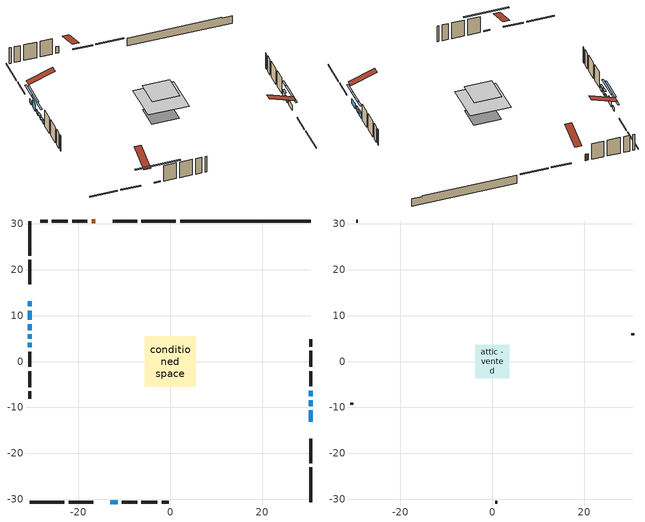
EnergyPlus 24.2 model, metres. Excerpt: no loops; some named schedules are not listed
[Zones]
conditioned space
 floor adiabatic (AdiabaticFloorConstruction): -5.53,-5.53 -5.53,5.53 5.53,5.53 5.53,-5.53 z3.2
 floor foundation (Slab1 construction): -3.71,-3.4 -3.71,3.4 3.71,3.4 3.71,-3.4 z-1.68
 wall outside (RimJoist1 construction): 1.24,30.61 -6.29,30.61 / -30.61,-30.61 -23.09,-30.61 / -30.61,30.61 -30.61,23.09 / 30.61,-30.61 30.61,-23.09 z0.76:1.06
 wall outside (RimJoist2 construction): -7.22,30.61 -12.55,30.61 / -22.16,-30.61 -16.83,-30.61 / -30.61,22.16 -30.61,16.83 / 30.61,-22.16 30.61,-16.83 z0.76:1.06
 wall outside (AdiabaticWallConstruction 1): -16.3,30.61 -17.16,30.61 z0.76:2.79
 wall outside (AdiabaticWallConstruction): 30.61,-13.08 30.61,-10.64 / 30.61,-9.71 30.61,-8.49 / 30.61,-7.56 30.61,-6.34 z0.76:2.28; -30.61,13.08 -30.61,12.01 z0.76:1.85; -30.61,11.08 -30.61,9.08 z0.76:2.89; -30.61,8.15 -30.61,6.83 / -30.61,5.9 -30.61,4.98 z0.76:1.98; -30.61,4.06 -30.61,3.09 z0.76:1.83; -13.08,-30.61 -11.45,-30.61 z0.76:1.07
 wall outside (Wall1 construction): -18.09,30.61 -21.4,30.61 / -10.52,-30.61 -7.2,-30.61 / -30.61,2.16 -30.61,-1.16 / 30.61,-5.41 30.61,-2.1 z0.76:5.64
 wall outside (Wall2 construction): -22.33,30.61 -25.82,30.61 / -6.28,-30.61 -2.79,-30.61 / -30.61,-2.09 -30.61,-5.57 / 30.61,-1.17 30.61,2.32 z0.76:5.64
 wall outside (Wall3 construction): -26.75,30.61 -28.33,30.61 / -1.86,-30.61 -0.28,-30.61 / -30.61,-6.5 -30.61,-8.08 / 30.61,3.24 30.61,4.83 z0.76:5.64
 wall foundation (FoundationWall1 construction): 2.17,30.61,-1.68 2.17,30.61,0.76 27.77,30.61,0.76 27.77,30.61,0.59 30.61,30.61,0.59 30.61,30.61,-1.68
 window (WindowConstruction): 30.61,-13.08 30.61,-10.64 z0.76:2.28
 window (WindowConstruction 1): 30.61,-9.71 30.61,-8.49 z0.76:2.28
 window (WindowConstruction 2): -30.61,13.08 -30.61,12.01 z0.76:1.85
 window (WindowConstruction 3): -30.61,11.08 -30.61,9.08 z0.76:2.89
 window (WindowConstruction 4): -30.61,8.15 -30.61,6.83 z0.76:1.98
 window (WindowConstruction 5): 30.61,-7.56 30.61,-6.34 z0.76:2.28
 window (WindowConstruction 6): -30.61,5.9 -30.61,4.98 z0.76:1.98
 window (WindowConstruction 7): -30.61,4.06 -30.61,3.09 z0.76:1.83
 window (WindowConstruction 8): -13.08,-30.61 -11.45,-30.61 z0.76:1.06
 door (Door): -16.3,30.61 -17.16,30.61 z0.76:2.79
 ceiling adiabatic (AdiabaticFloorConstruction): 5.53,-5.53 5.53,5.53 -5.53,5.53 -5.53,-5.53 z3.2
attic - vented
 floor to conditioned space (Floor1 construction Reversed): -3.68,-3.68 -3.68,3.68 3.68,3.68 3.68,-3.68 z5.64
 wall outside (Wall4 construction): -29.26,30.61 -29.69,30.61 / 0.65,-30.61 1.08,-30.61 / -30.61,-9.01 -30.61,-9.44 / 30.61,5.76 30.61,6.18 z0.76:5.64
 roof outside (Roof1 construction): -15.37,30.61,5.64 -15.37,23.45,8.03 -13.48,23.45,8.03 -13.48,30.61,5.64; -14.01,-30.61,5.64 -14.01,-23.45,8.03 -15.9,-23.45,8.03 -15.9,-30.61,5.64; -30.61,14.01,5.64 -23.45,14.01,8.03 -23.45,15.9,8.03 -30.61,15.9,5.64; 30.61,-14.01,5.64 23.45,-14.01,8.03 23.45,-15.9,8.03 30.61,-15.9,5.64
shading: 30.61,-8 30.61,-15.72 31.03,-15.72 31.03,-8 z4.92; 30.61,-5.85 30.61,-12.35 31.03,-12.35 31.03,-5.85 z4.92; -30.61,9.37 -30.61,15.72 -31.03,15.72 -31.03,9.37 z4.49; -30.61,6.44 -30.61,13.72 -31.03,13.72 -31.03,6.44 z5.53; -30.61,4.19 -30.61,10.79 -31.03,10.79 -31.03,4.19 z4.62; 30.61,-6.14 30.61,-7.76 31.03,-7.76 31.03,-6.14 z2.49; -30.61,4.78 -30.61,6.1 -31.03,6.1 -31.03,4.78 z2.18; -30.61,2.89 -30.61,4.26 -31.03,4.26 -31.03,2.89 z2.03; -6.07,-30.61 -18.46,-30.61 -18.46,-31.03 -6.07,-31.03 z6.44
[Building]
Building 1: Terrain=Suburbs
[Site:Location]
Windsor AP_ON: Latitude {deg}=42.28; Longitude {deg}=-82.96; Time Zone {hr}=-5; Elevation {m}=190; Keep Site Location Information=Yes
[Site:GroundTemperature:Shallow]
6.34957, 4.46684, 4.31606, 5.20952, 8.79623, 12.3662, 15.4612, 17.4219, 17.5884, 15.9938, 12.9777, 9.51722
[Site:WaterMainsTemperature]
Calculation Method=Schedule; Temperature Schedule=mains temperature schedule
[Material] Roughness=Rough; Thermal Absorptance=0.9
Name | Thickness {m} | Conductivity {W/m-K} | Density {kg/m3} | Specific Heat {J/kg-K} | Solar Absorptance | Visible Absorptance
asphalt or fiberglass shingles | 0.00635 | 0.162714 | 1121.4 | 1465.45 | 0.4 | 0.4
ceiling stud and cavity | 0.1397 | 0.0800577 | 65.682 | 1177.47 | 0.7 | 0.7
concrete 4.0 in. | 0.1016 | 1.803125 | 2242.8 | 837.4 | 0.7 | 0.7
concrete 8.0 in. | 0.2032 | 1.803125 | 2242.8 | 837.4 | 0.7 | 0.7
door material | 0.04445 | 0.053851 | 512.64 | 1214.23 | 0.7 | 0.7
exterior vertical ins | 0.00241454 | 0.029427 | 32.04 | 1214.23 | 0.7 | 0.7
floor covering | 0.0127 | 0.0433444 | 54.468 | 1339.84 | 0.6 | 0.6
floor rigid ins; wall rigid ins | 0.512978 | 0.029427 | 32.04 | 1214.23 | 0.7 | 0.7
floor stud and cavity | 0.1397 | 1.75129 | 37.0049 | 1207.88 | 0.7 | 0.7
furniture material conditioned space 1 | 0.1524 | 0.115458 | 640.8 | 1214.23 | 0.6 | 0.6
gypsum board | 0.0127 | 0.160291 | 801 | 837.4 | 0.6 | 0.6
gypsum board 1 | 0.0127 | 0.160291 | 801 | 837.4 | 0.7 | 0.7
osb sheathing 0.5 in. | 0.0127 | 0.115458 | 512.64 | 1214.23 | 0.7 | 0.7
osb sheathing 0.75 in. | 0.01905 | 0.115458 | 512.64 | 1214.23 | 0.7 | 0.7
osb sheathing 2.0 in. | 0.0508 | 0.115458 | 512.64 | 1214.23 | 0.7 | 0.7
rim joist rigid ins | 0.051816 | 0.029427 | 32.04 | 1214.23 | 0.7 | 0.7
rim joist stud and cavity | 0.0508 | 0.0451784 | 125.044 | 1163.47 | 0.6 | 0.6
rim joist stud and cavity 1 | 0.0508 | 0.308293 | 125.044 | 1163.47 | 0.6 | 0.6
slab rigid ins | 0.0107244 | 0.029427 | 32.04 | 1214.23 | 0.7 | 0.7
wall stud and cavity | 0.1397 | 0.0819611 | 139.0536 | 1170.24 | 0.7 | 0.7
wall stud and cavity 1 | 0.1397 | 0.0943382 | 139.0536 | 1170.24 | 0.7 | 0.7
wall stud and cavity 2 | 0.1397 | 0.106638 | 139.0536 | 1170.24 | 0.7 | 0.7
wall stud and cavity 3 | 0.0889 | 6.1454 | 50.32683 | 1063.81 | 0.6 | 0.6
wall stud and cavity 4 | 0.0889 | 0.380278 | 52.3479 | 1209.89 | 0.7 | 0.7
wall stud and cavity 5 | 0.0889 | 0.391764 | 83.0341 | 1211.67 | 0.7 | 0.7
wood siding | 0.0254 | 0.102417 | 544.68 | 1172.36 | 0.4 | 0.4
wood siding 1 | 0.00254 | 0.102417 | 544.68 | 1172.36 | 0.4 | 0.4
wood siding 2; wood siding 3; wood siding 4 | 0.0254 | 0.102417 | 544.68 | 1172.36 | 0.7 | 0.7
[WindowMaterial:SimpleGlazingSystem]
Name | U-Factor {W/m2-K} | Solar Heat Gain Coefficient
WindowMaterial | 2.88499 | 0.7
WindowMaterial 1 | 2.91111 | 0.68
WindowMaterial 2 | 2.93212 | 0.65
WindowMaterial 3 | 2.96732 | 0.6
WindowMaterial 4 | 2.91679 | 0.67
WindowMaterial 5 | 2.93609 | 0.65
WindowMaterial 6 | 2.9395 | 0.65
WindowMaterial 7 | 3.06442 | 0.51
[Construction]
AdiabaticFloorConstruction: floor stud and cavity, floor rigid ins, osb sheathing 0.75 in., floor covering
AdiabaticWallConstruction: wood siding 3, wall rigid ins, wall stud and cavity 4, gypsum board
AdiabaticWallConstruction 1: wood siding 4, wall rigid ins, wall stud and cavity 4, gypsum board
Door: door material
Floor1 construction Reversed: gypsum board, ceiling stud and cavity
FoundationWall1 construction: concrete 8.0 in., gypsum board 1
furniture construction conditioned space 1: furniture material conditioned space 1
PartitionWallConstruction: gypsum board, wall stud and cavity 5, gypsum board
RimJoist1 construction: wood siding 2, osb sheathing 2.0 in., rim joist stud and cavity
RimJoist2 construction: wood siding 2, rim joist rigid ins, osb sheathing 2.0 in., rim joist stud and cavity 1
Roof1 construction: asphalt or fiberglass shingles
Slab1 construction: slab rigid ins, concrete 4.0 in.
Wall1 construction: wood siding, osb sheathing 0.5 in., wall stud and cavity, gypsum board
Wall2 construction: wood siding, osb sheathing 0.5 in., wall stud and cavity 1, gypsum board
Wall3 construction: wood siding, osb sheathing 0.5 in., wall stud and cavity 2, gypsum board
Wall4 construction: wood siding 1, wall stud and cavity 3
WindowConstruction: WindowMaterial
WindowConstruction 1; WindowConstruction 5: WindowMaterial 1
WindowConstruction 2: WindowMaterial 2
WindowConstruction 3: WindowMaterial 3
WindowConstruction 4: WindowMaterial 4
WindowConstruction 6: WindowMaterial 5
WindowConstruction 7: WindowMaterial 6
WindowConstruction 8: WindowMaterial 7
[Zone] Multiplier=1; Part of Total Floor Area=Yes
Name | Volume {m3}
attic - vented | 21.0071
conditioned space | 470.1
[Space]
Name | Zone | Volume {m3}
attic - vented 1 | attic - vented | 21.0071
conditioned space 1 | conditioned space | 470.1
[ZoneInfiltration:EffectiveLeakageArea]
infil attic - vented 1: Zone or Space=attic - vented 1; Schedule=Always On Discrete; Effective Air Leakage Area {cm2}=2407.11; Stack Coefficient=0.000505275; Wind Coefficient=1.51874e-05
[ZoneMixing]
whole house fan mix: Zone or Space=attic - vented; Schedule=Always On Continuous; Design Flow Rate Calculation Method=Flow/Zone; Design Flow Rate {m3/s}=0; Source Zone or Space=conditioned space
[SurfaceProperty:ExposedFoundationPerimeter]
Slab1: Exposed Perimeter Calculation Method=TotalExposedPerimeter; Total Exposed Perimeter {m}=28.449
[InternalMass] Zone or ZoneList=conditioned space; Space or SpaceList=conditioned space 1
Name | Construction | Surface Area {m2}
furniture mass conditioned space 1 | furniture construction conditioned space 1 | 69.2001
partition wall mass | PartitionWallConstruction | 173
[Lights]
interior lighting: Zone or ZoneList or Space or SpaceList=conditioned space 1; Schedule=interior lighting schedule; Design Level Calculation Method=LightingLevel; Lighting Level {W}=343.2; Return Air Fraction=0; Fraction Radiant=0.6; Fraction Visible=0.2; Fraction Replaceable=1
[People]
occupants: Zone or ZoneList or Space or SpaceList=conditioned space 1; Number of People Schedule=occupants schedule; Number of People Calculation Method=People; Number of People=3; Fraction Radiant=0.314171; Sensible Heat Fraction=0.56303; Activity Level Schedule=occupants activity schedule; Carbon Dioxide Generation Rate {m3/s-W}=0; Enable ASHRAE 55 Comfort Warnings=No; Mean Radiant Temperature Calculation Type=EnclosureAveraged
[ElectricEquipment] Zone or ZoneList or Space or SpaceList=conditioned space 1; Design Level Calculation Method=EquipmentLevel
Name | Schedule | Design Level {W} | Fraction Latent | Fraction Radiant | Fraction Lost
clothes dryer | clothes dryer schedule | 140.772 | 0.015 | 0.081 | 0.85
clothes washer | clothes washer schedule | 32.1985 | 0.03 | 0.162 | 0.7
cooking range | cooking range schedule | 215.147 | 0.08 | 0.432 | 0.2
dishwasher | dishwasher schedule | 66.8632 | 0.3 | 0.18 | 0.4
fridge | fridge schedule | 72.9452 | 0 | 0.6 | 0
mech vent bath fan 0 | mech vent bath fan 0 schedule | 50.2 | 0 | 0 | 1
mech vent house fan | mech vent house fan schedule | 0 | 0 | 0 | 1
mech vent house fan cfis | mech vent house fan cfis schedule | 0 | 0 | 0 | 0
misc plug loads | misc plug loads schedule | 494.7 | 0.045 | 0.513 | 0.1
whole house fan | Always On Discrete | 0 | 0 | 0 | 1
[OtherEquipment] Zone or ZoneList or Space or SpaceList=conditioned space 1; Design Level Calculation Method=EquipmentLevel
Name | Fuel Type | Schedule | Design Level {W} | Fraction Latent | Fraction Radiant | Fraction Lost
clothes dryer 1 | Electricity | clothes dryer schedule | 0 | 0.015 | 0.081 | 0.85
cooking range 1 | Electricity | cooking range schedule | 0 | 0.08 | 0.432 | 0.2
general water use latent | None | general water use schedule | 62.594 | 1 | 0 | 0
general water use sensible | None | general water use schedule | -61.6891 | 0 | 0.6 | 0
mech vent house fan latent load | None | Always On Discrete | 0 | 1 | 0 | 0
mech vent house fan sensible load | None | Always On Discrete | 0 | 0 | 0 | 0
water heater energy adjustment1 | NaturalGas | Always On Discrete | 0.01 | 0 | 0 | 1
[ZoneInfiltration:DesignFlowRate] Zone or ZoneList or Space or SpaceList=conditioned space 1; Schedule=Always On Discrete; Design Flow Rate Calculation Method=Flow/Zone; Design Flow Rate {m3/s}=0
infil flow; natural vent flow; whole house fan flow
[AvailabilityManager:Scheduled]
furnace airloop Availability Manager: Schedule=Always On Discrete
[Foundation:Kiva]
Foundation Kiva 1: Initial Indoor Air Temperature {C}=18; Wall Height Above Grade {m}=0.759988; Wall Depth Below Slab {m}=0.2032; Custom Block Material Name 1=exterior vertical ins; Custom Block Depth 1 {m}=2.43998; Custom Block X Position 1 {m}=0.2159; Custom Block Z Position 1 {m}=0
[Foundation:Kiva:Settings]
Soil Conductivity {W/m-K}=0.849921; Soil Density {kg/m3}=1842.3; Soil Specific Heat {J/kg-K}=418.7; Ground Solar Absorptivity=0.9; Ground Thermal Absorptivity=0.9; Ground Surface Roughness {m}=0.03; Far-Field Width {m}=40; Deep-Ground Boundary Condition=ZeroFlux; Deep-Ground Depth {m}=40; Minimum Cell Dimension {m}=0.2; Maximum Cell Growth Coefficient=3; Simulation Timestep=Timestep
[Exterior:Lights]
exterior lighting: Schedule=exterior lighting schedule; Design Level {W}=75.6
[EnergyManagementSystem:GlobalVariable]
furnace_airloop_Fan_RTF
infil_program_Qfan
infil_program_Qinf
natural_vent_program_Qnv
natural_vent_program_Qwhf
[EnergyManagementSystem:Sensor]
Name | Output:Variable or Output:Meter Index Key | Output:Variable or Output:Meter
airflow_gain | infil flow | Infiltration Sensible Heat Gain Energy
airflow_gain_1 | natural vent flow | Infiltration Sensible Heat Gain Energy
airflow_gain_2 | whole house fan flow | Infiltration Sensible Heat Gain Energy
airflow_loss | infil flow | Infiltration Sensible Heat Loss Energy
airflow_loss_1 | natural vent flow | Infiltration Sensible Heat Loss Energy
airflow_loss_2 | whole house fan flow | Infiltration Sensible Heat Loss Energy
clg_load_cond |  | Cooling:EnergyTransfer:Zone:CONDITIONED SPACE
clg_sp_s; clg_sp_s_1 | cooling setpoint | Schedule Value
clothes_dryer_exhaust_0_sch_s | clothes dryer exhaust 0 schedule | Schedule Value
cool_season | cooling season schedule | Schedule Value
htg_load_cond |  | Heating:EnergyTransfer:Zone:CONDITIONED SPACE
htg_sp_s; htg_sp_s_1 | heating setpoint | Schedule Value
ig_ee_conv | clothes dryer | Electric Equipment Convective Heating Energy
ig_ee_conv_2 | cooking range | Electric Equipment Convective Heating Energy
ig_ee_conv_4 | fridge | Electric Equipment Convective Heating Energy
ig_ee_conv_5 | misc plug loads | Electric Equipment Convective Heating Energy
ig_ee_conv_6 | whole house fan | Electric Equipment Convective Heating Energy
ig_ee_rad | clothes dryer | Electric Equipment Radiant Heating Energy
ig_ee_rad_2 | cooking range | Electric Equipment Radiant Heating Energy
ig_ee_rad_4 | fridge | Electric Equipment Radiant Heating Energy
ig_ee_rad_5 | misc plug loads | Electric Equipment Radiant Heating Energy
ig_ee_rad_6 | whole house fan | Electric Equipment Radiant Heating Energy
ig_lgt_conv | interior lighting | Lights Convective Heating Energy
ig_lgt_rad | interior lighting | Lights Radiant Heating Energy
ig_lgt_vis | interior lighting | Lights Visible Radiation Heating Energy
ig_oe_conv | clothes dryer 1 | Other Equipment Convective Heating Energy
ig_oe_conv_1 | cooking range 1 | Other Equipment Convective Heating Energy
ig_oe_conv_2 | general water use latent | Other Equipment Convective Heating Energy
ig_oe_conv_3 | general water use sensible | Other Equipment Convective Heating Energy
ig_oe_conv_4 | water heater energy adjustment1 | Other Equipment Convective Heating Energy
ig_oe_rad | clothes dryer 1 | Other Equipment Radiant Heating Energy
ig_oe_rad_1 | cooking range 1 | Other Equipment Radiant Heating Energy
ig_oe_rad_2 | general water use latent | Other Equipment Radiant Heating Energy
ig_oe_rad_3 | general water use sensible | Other Equipment Radiant Heating Energy
ig_oe_rad_4 | water heater energy adjustment1 | Other Equipment Radiant Heating Energy
ig_ppl_conv | occupants | People Convective Heating Energy
ig_ppl_rad | occupants | People Radiant Heating Energy
im_conv | furniture mass conditioned space 1 | Surface Inside Face Convection Heat Gain Energy
im_conv_1 | partition wall mass | Surface Inside Face Convection Heat Gain Energy
im_ig | furniture mass conditioned space 1 | Surface Inside Face Internal Gains Radiation Heat Gain Energy
im_ig_1 | partition wall mass | Surface Inside Face Internal Gains Radiation Heat Gain Energy
im_lgt | furniture mass conditioned space 1 | Surface Inside Face Lights Radiation Heat Gain Energy
im_lgt_1 | partition wall mass | Surface Inside Face Lights Radiation Heat Gain Energy
im_sol | furniture mass conditioned space 1 | Surface Inside Face Solar Radiation Heat Gain Energy
im_sol_1 | partition wall mass | Surface Inside Face Solar Radiation Heat Gain Energy
im_surf | furniture mass conditioned space 1 | Surface Inside Face Net Surface Thermal Radiation Heat Gain Energy
im_surf_1 | partition wall mass | Surface Inside Face Net Surface Thermal Radiation Heat Gain Energy
mech_vent_bath_fan_0_sch_s | mech vent bath fan 0 schedule | Schedule Value
mv_conv | mech vent bath fan 0 | Electric Equipment Convective Heating Energy
mv_conv_1 | mech vent house fan | Electric Equipment Convective Heating Energy
mv_conv_2 | mech vent house fan cfis | Electric Equipment Convective Heating Energy
mv_conv_3 | mech vent house fan latent load | Other Equipment Convective Heating Energy
mv_conv_4 | mech vent house fan sensible load | Other Equipment Convective Heating Energy
mv_rad | mech vent bath fan 0 | Electric Equipment Radiant Heating Energy
mv_rad_1 | mech vent house fan | Electric Equipment Radiant Heating Energy
mv_rad_2 | mech vent house fan cfis | Electric Equipment Radiant Heating Energy
mv_rad_3 | mech vent house fan latent load | Other Equipment Radiant Heating Energy
mv_rad_4 | mech vent house fan sensible load | Other Equipment Radiant Heating Energy
natural_vent_s | natural vent schedule | Schedule Value
out_pb_s |  | Site Outdoor Air Barometric Pressure
out_wt_s |  | Site Outdoor Air Humidity Ratio
site_vw_s |  | Site Wind Speed
ss_back_out | Window1 | Surface Window Shortwave from Zone Back Out Window Heat Transfer Rate
ss_back_out_1 | Window2 | Surface Window Shortwave from Zone Back Out Window Heat Transfer Rate
ss_back_out_2 | Window3 | Surface Window Shortwave from Zone Back Out Window Heat Transfer Rate
ss_back_out_3 | Window4 | Surface Window Shortwave from Zone Back Out Window Heat Transfer Rate
ss_back_out_4 | Window5 | Surface Window Shortwave from Zone Back Out Window Heat Transfer Rate
ss_back_out_5 | Window6 | Surface Window Shortwave from Zone Back Out Window Heat Transfer Rate
ss_back_out_6 | Window7 | Surface Window Shortwave from Zone Back Out Window Heat Transfer Rate
ss_back_out_7 | Window8 | Surface Window Shortwave from Zone Back Out Window Heat Transfer Rate
ss_back_out_8 | Window9 | Surface Window Shortwave from Zone Back Out Window Heat Transfer Rate
ss_conv | Door1 | Surface Inside Face Convection Heat Gain Energy
ss_conv_1 | Window1 | Surface Inside Face Convection Heat Gain Energy
ss_conv_2 | Window2 | Surface Inside Face Convection Heat Gain Energy
ss_conv_3 | Window3 | Surface Inside Face Convection Heat Gain Energy
ss_conv_4 | Window4 | Surface Inside Face Convection Heat Gain Energy
ss_conv_5 | Window5 | Surface Inside Face Convection Heat Gain Energy
ss_conv_6 | Window6 | Surface Inside Face Convection Heat Gain Energy
ss_conv_7 | Window7 | Surface Inside Face Convection Heat Gain Energy
ss_conv_8 | Window8 | Surface Inside Face Convection Heat Gain Energy
ss_conv_9 | Window9 | Surface Inside Face Convection Heat Gain Energy
ss_ig | Door1 | Surface Inside Face Internal Gains Radiation Heat Gain Energy
ss_ig_1 | Window1 | Surface Inside Face Internal Gains Radiation Heat Gain Energy
ss_ig_2 | Window2 | Surface Inside Face Internal Gains Radiation Heat Gain Energy
ss_ig_3 | Window3 | Surface Inside Face Internal Gains Radiation Heat Gain Energy
ss_ig_4 | Window4 | Surface Inside Face Internal Gains Radiation Heat Gain Energy
ss_ig_5 | Window5 | Surface Inside Face Internal Gains Radiation Heat Gain Energy
ss_ig_6 | Window6 | Surface Inside Face Internal Gains Radiation Heat Gain Energy
ss_ig_7 | Window7 | Surface Inside Face Internal Gains Radiation Heat Gain Energy
ss_ig_8 | Window8 | Surface Inside Face Internal Gains Radiation Heat Gain Energy
ss_ig_9 | Window9 | Surface Inside Face Internal Gains Radiation Heat Gain Energy
ss_lgt | Door1 | Surface Inside Face Lights Radiation Heat Gain Energy
ss_sol | Door1 | Surface Inside Face Solar Radiation Heat Gain Energy
ss_surf | Door1 | Surface Inside Face Net Surface Thermal Radiation Heat Gain Energy
ss_surf_1 | Window1 | Surface Inside Face Net Surface Thermal Radiation Heat Gain Energy
ss_surf_2 | Window2 | Surface Inside Face Net Surface Thermal Radiation Heat Gain Energy
ss_surf_3 | Window3 | Surface Inside Face Net Surface Thermal Radiation Heat Gain Energy
ss_surf_4 | Window4 | Surface Inside Face Net Surface Thermal Radiation Heat Gain Energy
ss_surf_5 | Window5 | Surface Inside Face Net Surface Thermal Radiation Heat Gain Energy
ss_surf_6 | Window6 | Surface Inside Face Net Surface Thermal Radiation Heat Gain Energy
ss_surf_7 | Window7 | Surface Inside Face Net Surface Thermal Radiation Heat Gain Energy
ss_surf_8 | Window8 | Surface Inside Face Net Surface Thermal Radiation Heat Gain Energy
ss_surf_9 | Window9 | Surface Inside Face Net Surface Thermal Radiation Heat Gain Energy
ss_trans_in | Window1 | Surface Window Transmitted Solar Radiation Rate
ss_trans_in_1 | Window2 | Surface Window Transmitted Solar Radiation Rate
ss_trans_in_2 | Window3 | Surface Window Transmitted Solar Radiation Rate
ss_trans_in_3 | Window4 | Surface Window Transmitted Solar Radiation Rate
ss_trans_in_4 | Window5 | Surface Window Transmitted Solar Radiation Rate
ss_trans_in_5 | Window6 | Surface Window Transmitted Solar Radiation Rate
ss_trans_in_6 | Window7 | Surface Window Transmitted Solar Radiation Rate
ss_trans_in_7 | Window8 | Surface Window Transmitted Solar Radiation Rate
ss_trans_in_8 | Window9 | Surface Window Transmitted Solar Radiation Rate
ss_trans_out | Window1 | Surface Inside Face Initial Transmitted Diffuse Transmitted Out Window Solar Radiation Rate
ss_trans_out_1 | Window2 | Surface Inside Face Initial Transmitted Diffuse Transmitted Out Window Solar Radiation Rate
ss_trans_out_2 | Window3 | Surface Inside Face Initial Transmitted Diffuse Transmitted Out Window Solar Radiation Rate
ss_trans_out_3 | Window4 | Surface Inside Face Initial Transmitted Diffuse Transmitted Out Window Solar Radiation Rate
ss_trans_out_4 | Window5 | Surface Inside Face Initial Transmitted Diffuse Transmitted Out Window Solar Radiation Rate
ss_trans_out_5 | Window6 | Surface Inside Face Initial Transmitted Diffuse Transmitted Out Window Solar Radiation Rate
ss_trans_out_6 | Window7 | Surface Inside Face Initial Transmitted Diffuse Transmitted Out Window Solar Radiation Rate
ss_trans_out_7 | Window8 | Surface Inside Face Initial Transmitted Diffuse Transmitted Out Window Solar Radiation Rate
ss_trans_out_8 | Window9 | Surface Inside Face Initial Transmitted Diffuse Transmitted Out Window Solar Radiation Rate
s_conv | Floor1 | Surface Inside Face Convection Heat Gain Energy
s_conv_1 | FoundationWall1 | Surface Inside Face Convection Heat Gain Energy
s_conv_10 | RimJoist2:270 | Surface Inside Face Convection Heat Gain Energy
s_conv_11 | RimJoist2:90 | Surface Inside Face Convection Heat Gain Energy
s_conv_12 | Slab1 | Surface Inside Face Convection Heat Gain Energy
s_conv_13 | Wall1:0 | Surface Inside Face Convection Heat Gain Energy
s_conv_14 | Wall1:180 | Surface Inside Face Convection Heat Gain Energy
s_conv_15 | Wall1:270 | Surface Inside Face Convection Heat Gain Energy
s_conv_16 | Wall1:90 | Surface Inside Face Convection Heat Gain Energy
s_conv_17 | Wall2:0 | Surface Inside Face Convection Heat Gain Energy
s_conv_18 | Wall2:180 | Surface Inside Face Convection Heat Gain Energy
s_conv_19 | Wall2:270 | Surface Inside Face Convection Heat Gain Energy
s_conv_2 | inferred conditioned ceiling | Surface Inside Face Convection Heat Gain Energy
s_conv_20 | Wall2:90 | Surface Inside Face Convection Heat Gain Energy
s_conv_21 | Wall3:0 | Surface Inside Face Convection Heat Gain Energy
s_conv_22 | Wall3:180 | Surface Inside Face Convection Heat Gain Energy
s_conv_23 | Wall3:270 | Surface Inside Face Convection Heat Gain Energy
s_conv_24 | Wall3:90 | Surface Inside Face Convection Heat Gain Energy
s_conv_3 | inferred conditioned floor | Surface Inside Face Convection Heat Gain Energy
s_conv_4 | RimJoist1:0 | Surface Inside Face Convection Heat Gain Energy
s_conv_5 | RimJoist1:180 | Surface Inside Face Convection Heat Gain Energy
s_conv_6 | RimJoist1:270 | Surface Inside Face Convection Heat Gain Energy
s_conv_7 | RimJoist1:90 | Surface Inside Face Convection Heat Gain Energy
s_conv_8 | RimJoist2:0 | Surface Inside Face Convection Heat Gain Energy
s_conv_9 | RimJoist2:180 | Surface Inside Face Convection Heat Gain Energy
s_ig | Floor1 | Surface Inside Face Internal Gains Radiation Heat Gain Energy
s_ig_1 | FoundationWall1 | Surface Inside Face Internal Gains Radiation Heat Gain Energy
s_ig_10 | RimJoist2:270 | Surface Inside Face Internal Gains Radiation Heat Gain Energy
s_ig_11 | RimJoist2:90 | Surface Inside Face Internal Gains Radiation Heat Gain Energy
s_ig_12 | Slab1 | Surface Inside Face Internal Gains Radiation Heat Gain Energy
s_ig_13 | Wall1:0 | Surface Inside Face Internal Gains Radiation Heat Gain Energy
s_ig_14 | Wall1:180 | Surface Inside Face Internal Gains Radiation Heat Gain Energy
s_ig_15 | Wall1:270 | Surface Inside Face Internal Gains Radiation Heat Gain Energy
s_ig_16 | Wall1:90 | Surface Inside Face Internal Gains Radiation Heat Gain Energy
s_ig_17 | Wall2:0 | Surface Inside Face Internal Gains Radiation Heat Gain Energy
s_ig_18 | Wall2:180 | Surface Inside Face Internal Gains Radiation Heat Gain Energy
